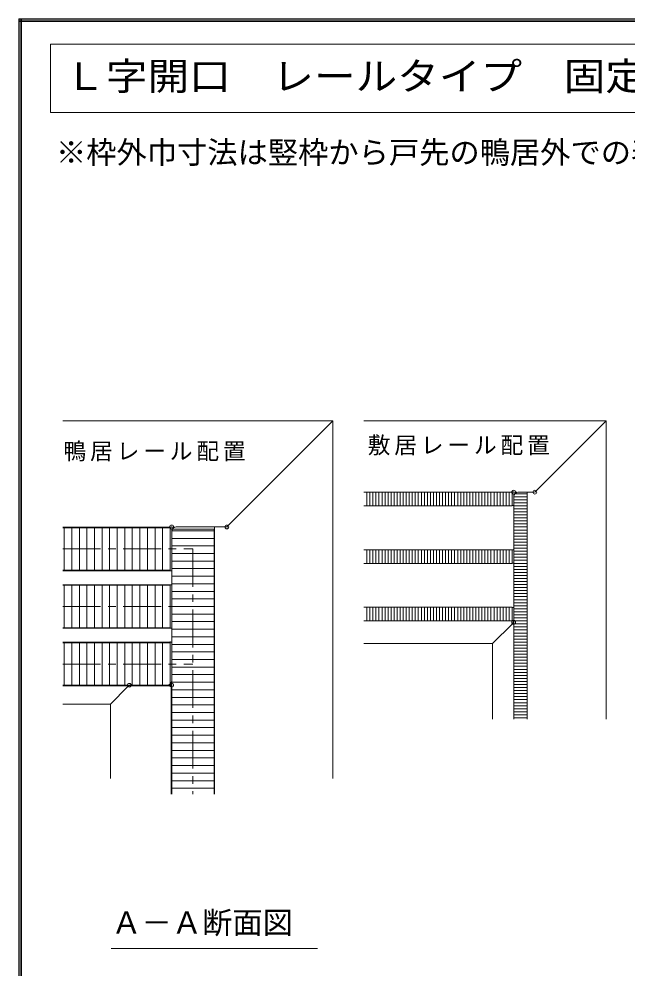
# Model space of a CAD drawing. Units: millimetres at full size, sheet at 1:5; details may follow other scales. Extents: x -957 to 993, y -689 to 708.
# Drawn here: x -957 to -555, y 81 to 708 of the extents above; entities that cross this region are included whole.
import ezdxf
from ezdxf.enums import TextEntityAlignment as Align

# ---------------------------------------------------------------- set-up
doc = ezdxf.new("R2010")
doc.units = ezdxf.units.MM
doc.header["$LTSCALE"] = 5
doc.header["$PDMODE"] = 32
doc.header["$PDSIZE"] = 2.5
doc.linetypes.add('CHAIN1', pattern=[8, 5, -1, 1, -1])
for name, color, linetype, lineweight in [('0-A_文字', 7, 'Continuous', 9), ('0-B_寸法', 7, 'Continuous', 9), ('F-1_枠', 6, 'Continuous', 9)]:
    doc.layers.add(name, color=color, linetype=linetype, lineweight=lineweight)
doc.styles.add('ＭＳ ゴシック', font='')
doc.styles.get('ＭＳ ゴシック').set_extended_font_data('MS Gothic')

msp = doc.modelspace()

# ---------------------------------------------------------------- linework, layer by layer
at = {"layer": '0-B_寸法'}
for p, q in [((-936.448, 690.897), (-936.448, 645.897)), ((-936.448, 645.897), (0.354, 645.897)), ((-749.825, 442.178), (-928.325, 442.178)), ((-818.946, 373.057), (-749.825, 442.178)), ((-749.825, 442.178), (-749.825, 206.178)), ((-569.35, 442.178), (-729.35, 442.178)), ((-729.35, 395.178), (-631.35, 395.178)), ((-727.35, 386.178), (-727.35, 395.178)), ((-725.35, 386.178), (-725.35, 395.178)), ((-723.35, 386.178), (-723.35, 395.178)), ((-721.35, 386.178), (-721.35, 395.178)), ((-719.35, 386.178), (-719.35, 395.178)), ((-717.35, 386.178), (-717.35, 395.178)), ((-715.35, 386.178), (-715.35, 395.178)), ((-713.35, 386.178), (-713.35, 395.178)), ((-711.35, 386.178), (-711.35, 395.178)), ((-709.35, 386.178), (-709.35, 395.178)), ((-707.35, 386.178), (-707.35, 395.178)), ((-705.35, 386.178), (-705.35, 395.178)), ((-703.35, 386.178), (-703.35, 395.178)), ((-701.35, 386.178), (-701.35, 395.178)), ((-699.35, 386.178), (-699.35, 395.178)), ((-697.35, 386.178), (-697.35, 395.178)), ((-695.35, 386.178), (-695.35, 395.178)), ((-693.35, 386.178), (-693.35, 395.178)), ((-691.35, 386.178), (-691.35, 395.178)), ((-689.35, 386.178), (-689.35, 395.178)), ((-687.35, 386.178), (-687.35, 395.178)), ((-685.35, 386.178), (-685.35, 395.178)), ((-683.35, 386.178), (-683.35, 395.178)), ((-681.35, 386.178), (-681.35, 395.178)), ((-679.35, 386.178), (-679.35, 395.178)), ((-677.35, 386.178), (-677.35, 395.178)), ((-675.35, 386.178), (-675.35, 395.178)), ((-673.35, 386.178), (-673.35, 395.178)), ((-671.35, 386.178), (-671.35, 395.178)), ((-669.35, 386.178), (-669.35, 395.178)), ((-667.35, 386.178), (-667.35, 395.178)), ((-665.35, 386.178), (-665.35, 395.178)), ((-663.35, 386.178), (-663.35, 395.178)), ((-661.35, 386.178), (-661.35, 395.178)), ((-659.35, 386.178), (-659.35, 395.178)), ((-657.35, 386.178), (-657.35, 395.178)), ((-655.35, 386.178), (-655.35, 395.178)), ((-653.35, 386.178), (-653.35, 395.178)), ((-651.35, 386.178), (-651.35, 395.178)), ((-649.35, 386.178), (-649.35, 395.178)), ((-647.35, 386.178), (-647.35, 395.178)), ((-645.35, 386.178), (-645.35, 395.178)), ((-643.35, 386.178), (-643.35, 395.178)), ((-641.35, 386.178), (-641.35, 395.178)), ((-639.35, 386.178), (-639.35, 395.178)), ((-637.35, 386.178), (-637.35, 395.178)), ((-635.35, 386.178), (-635.35, 395.178)), ((-633.35, 386.178), (-633.35, 395.178)), ((-631.35, 386.178), (-631.35, 395.178)), ((-631.35, 395.078), (-630.25, 395.078)), ((-628.118, 395.078), (-630.25, 395.078)), ((-617.592, 395.178), (-627.35, 395.178)), ((-621.45, 395.178), (-621.45, 394.178)), ((-621.35, 394.178), (-630.35, 394.178)), ((-630.35, 245.178), (-630.35, 394.178)), ((-621.35, 392.178), (-630.35, 392.178)), ((-621.35, 390.178), (-630.35, 390.178)), ((-621.35, 394.178), (-621.35, 245.178)), ((-729.35, 386.178), (-631.35, 386.178)), ((-631.35, 386.278), (-630.35, 386.278)), ((-621.35, 388.178), (-630.35, 388.178)), ((-621.35, 386.178), (-630.35, 386.178)), ((-621.35, 384.178), (-630.35, 384.178)), ((-621.35, 382.178), (-630.35, 382.178)), ((-621.35, 380.178), (-630.35, 380.178)), ((-621.35, 378.178), (-630.35, 378.178)), ((-621.35, 376.178), (-630.35, 376.178)), ((-928.325, 372.078), (-854.093, 372.078)), ((-928.325, 371.678), (-857.325, 371.678)), ((-927.325, 343.678), (-927.325, 371.678)), ((-922.325, 343.678), (-922.325, 371.678)), ((-917.325, 343.678), (-917.325, 371.678)), ((-912.325, 343.678), (-912.325, 371.678)), ((-907.325, 343.678), (-907.325, 371.678)), ((-902.325, 343.678), (-902.325, 371.678)), ((-897.325, 343.678), (-897.325, 371.678)), ((-892.325, 343.678), (-892.325, 371.678)), ((-887.325, 343.678), (-887.325, 371.678)), ((-882.325, 343.678), (-882.325, 371.678)), ((-877.325, 343.678), (-877.325, 371.678)), ((-872.325, 343.678), (-872.325, 371.678)), ((-867.325, 343.678), (-867.325, 371.678)), ((-862.325, 343.678), (-862.325, 371.678)), ((-857.325, 371.678), (-857.325, 343.678)), ((-828.325, 370.678), (-856.325, 370.678)), ((-856.325, 370.678), (-856.325, 195.678)), ((-821.068, 372.178), (-853.325, 372.178)), ((-828.325, 370.678), (-828.325, 195.678)), ((-827.925, 372.404), (-827.925, 195.678)), ((-621.35, 374.178), (-630.35, 374.178)), ((-621.35, 372.178), (-630.35, 372.178)), ((-621.35, 370.178), (-630.35, 370.178)), ((-828.325, 369.678), (-856.325, 369.678)), ((-856.325, 270.678), (-856.325, 369.178)), ((-828.325, 364.678), (-856.325, 364.678)), ((-621.35, 368.178), (-630.35, 368.178)), ((-621.35, 366.178), (-630.35, 366.178)), ((-621.35, 364.178), (-630.35, 364.178)), ((-828.325, 359.678), (-856.325, 359.678)), ((-729.35, 357.178), (-631.35, 357.178)), ((-727.35, 348.178), (-727.35, 357.178)), ((-725.35, 348.178), (-725.35, 357.178)), ((-723.35, 348.178), (-723.35, 357.178)), ((-721.35, 348.178), (-721.35, 357.178)), ((-719.35, 348.178), (-719.35, 357.178)), ((-717.35, 348.178), (-717.35, 357.178)), ((-715.35, 348.178), (-715.35, 357.178)), ((-713.35, 348.178), (-713.35, 357.178)), ((-711.35, 348.178), (-711.35, 357.178)), ((-709.35, 348.178), (-709.35, 357.178)), ((-707.35, 348.178), (-707.35, 357.178)), ((-705.35, 348.178), (-705.35, 357.178)), ((-703.35, 348.178), (-703.35, 357.178)), ((-701.35, 348.178), (-701.35, 357.178)), ((-699.35, 348.178), (-699.35, 357.178)), ((-697.35, 348.178), (-697.35, 357.178)), ((-695.35, 348.178), (-695.35, 357.178)), ((-693.35, 348.178), (-693.35, 357.178)), ((-691.35, 348.178), (-691.35, 357.178)), ((-689.35, 348.178), (-689.35, 357.178)), ((-687.35, 348.178), (-687.35, 357.178)), ((-685.35, 348.178), (-685.35, 357.178)), ((-683.35, 348.178), (-683.35, 357.178)), ((-681.35, 348.178), (-681.35, 357.178)), ((-679.35, 348.178), (-679.35, 357.178)), ((-677.35, 348.178), (-677.35, 357.178)), ((-675.35, 348.178), (-675.35, 357.178)), ((-673.35, 348.178), (-673.35, 357.178)), ((-671.35, 348.178), (-671.35, 357.178)), ((-669.35, 348.178), (-669.35, 357.178)), ((-667.35, 348.178), (-667.35, 357.178)), ((-665.35, 348.178), (-665.35, 357.178)), ((-663.35, 348.178), (-663.35, 357.178)), ((-661.35, 348.178), (-661.35, 357.178)), ((-659.35, 348.178), (-659.35, 357.178)), ((-657.35, 348.178), (-657.35, 357.178)), ((-655.35, 348.178), (-655.35, 357.178)), ((-653.35, 348.178), (-653.35, 357.178)), ((-651.35, 348.178), (-651.35, 357.178)), ((-649.35, 348.178), (-649.35, 357.178)), ((-647.35, 348.178), (-647.35, 357.178)), ((-645.35, 348.178), (-645.35, 357.178)), ((-643.35, 348.178), (-643.35, 357.178)), ((-641.35, 348.178), (-641.35, 357.178)), ((-639.35, 348.178), (-639.35, 357.178)), ((-637.35, 348.178), (-637.35, 357.178)), ((-635.35, 348.178), (-635.35, 357.178)), ((-633.35, 348.178), (-633.35, 357.178)), ((-631.35, 348.178), (-631.35, 357.178)), ((-621.35, 362.178), (-630.35, 362.178)), ((-621.35, 360.178), (-630.35, 360.178)), ((-621.35, 358.178), (-630.35, 358.178)), ((-828.325, 354.678), (-856.325, 354.678)), ((-631.35, 357.078), (-630.35, 357.078)), ((-621.35, 356.178), (-630.35, 356.178)), ((-621.35, 354.178), (-630.35, 354.178)), ((-621.35, 352.178), (-630.35, 352.178)), ((-828.325, 349.678), (-856.325, 349.678)), ((-828.325, 344.678), (-856.325, 344.678)), ((-729.35, 348.178), (-631.35, 348.178)), ((-631.35, 348.278), (-630.35, 348.278)), ((-621.35, 350.178), (-630.35, 350.178)), ((-621.35, 348.178), (-630.35, 348.178)), ((-621.35, 346.178), (-630.35, 346.178)), ((-928.325, 343.678), (-857.325, 343.678)), ((-928.325, 343.278), (-856.325, 343.278)), ((-828.325, 339.678), (-856.325, 339.678)), ((-621.35, 344.178), (-630.35, 344.178)), ((-621.35, 342.178), (-630.35, 342.178)), ((-621.35, 340.178), (-630.35, 340.178)), ((-928.325, 334.078), (-856.325, 334.078)), ((-928.325, 333.678), (-857.325, 333.678)), ((-927.325, 305.678), (-927.325, 333.678)), ((-922.325, 305.678), (-922.325, 333.678)), ((-917.325, 305.678), (-917.325, 333.678)), ((-912.325, 305.678), (-912.325, 333.678)), ((-907.325, 305.678), (-907.325, 333.678)), ((-902.325, 305.678), (-902.325, 333.678)), ((-897.325, 305.678), (-897.325, 333.678)), ((-892.325, 305.678), (-892.325, 333.678)), ((-887.325, 305.678), (-887.325, 333.678)), ((-882.325, 305.678), (-882.325, 333.678)), ((-877.325, 305.678), (-877.325, 333.678)), ((-872.325, 305.678), (-872.325, 333.678)), ((-867.325, 305.678), (-867.325, 333.678)), ((-862.325, 305.678), (-862.325, 333.678)), ((-857.325, 333.678), (-857.325, 305.678)), ((-828.325, 334.678), (-856.325, 334.678)), ((-621.35, 338.178), (-630.35, 338.178)), ((-621.35, 336.178), (-630.35, 336.178)), ((-621.35, 334.178), (-630.35, 334.178)), ((-621.35, 332.178), (-630.35, 332.178)), ((-828.325, 329.678), (-856.325, 329.678)), ((-621.35, 330.178), (-630.35, 330.178)), ((-621.35, 328.178), (-630.35, 328.178)), ((-621.35, 326.178), (-630.35, 326.178)), ((-828.325, 324.678), (-856.325, 324.678)), ((-828.325, 319.678), (-856.325, 319.678)), ((-621.35, 324.178), (-630.35, 324.178)), ((-621.35, 322.178), (-630.35, 322.178)), ((-621.35, 320.178), (-630.35, 320.178)), ((-828.325, 314.678), (-856.325, 314.678)), ((-729.35, 319.178), (-631.35, 319.178)), ((-727.35, 310.178), (-727.35, 319.178)), ((-725.35, 310.178), (-725.35, 319.178)), ((-723.35, 310.178), (-723.35, 319.178)), ((-721.35, 310.178), (-721.35, 319.178)), ((-719.35, 310.178), (-719.35, 319.178)), ((-717.35, 310.178), (-717.35, 319.178)), ((-715.35, 310.178), (-715.35, 319.178)), ((-713.35, 310.178), (-713.35, 319.178)), ((-711.35, 310.178), (-711.35, 319.178)), ((-709.35, 310.178), (-709.35, 319.178)), ((-707.35, 310.178), (-707.35, 319.178)), ((-705.35, 310.178), (-705.35, 319.178)), ((-703.35, 310.178), (-703.35, 319.178)), ((-701.35, 310.178), (-701.35, 319.178)), ((-699.35, 310.178), (-699.35, 319.178)), ((-697.35, 310.178), (-697.35, 319.178)), ((-695.35, 310.178), (-695.35, 319.178)), ((-693.35, 310.178), (-693.35, 319.178)), ((-691.35, 310.178), (-691.35, 319.178)), ((-689.35, 310.178), (-689.35, 319.178)), ((-687.35, 310.178), (-687.35, 319.178)), ((-685.35, 310.178), (-685.35, 319.178)), ((-683.35, 310.178), (-683.35, 319.178)), ((-681.35, 310.178), (-681.35, 319.178)), ((-679.35, 310.178), (-679.35, 319.178)), ((-677.35, 310.178), (-677.35, 319.178)), ((-675.35, 310.178), (-675.35, 319.178)), ((-673.35, 310.178), (-673.35, 319.178)), ((-671.35, 310.178), (-671.35, 319.178)), ((-669.35, 310.178), (-669.35, 319.178)), ((-667.35, 310.178), (-667.35, 319.178)), ((-665.35, 310.178), (-665.35, 319.178)), ((-663.35, 310.178), (-663.35, 319.178)), ((-661.35, 310.178), (-661.35, 319.178)), ((-659.35, 310.178), (-659.35, 319.178)), ((-657.35, 310.178), (-657.35, 319.178)), ((-655.35, 310.178), (-655.35, 319.178)), ((-653.35, 310.178), (-653.35, 319.178)), ((-651.35, 310.178), (-651.35, 319.178)), ((-649.35, 310.178), (-649.35, 319.178)), ((-647.35, 310.178), (-647.35, 319.178)), ((-645.35, 310.178), (-645.35, 319.178)), ((-643.35, 310.178), (-643.35, 319.178)), ((-641.35, 310.178), (-641.35, 319.178)), ((-639.35, 310.178), (-639.35, 319.178)), ((-637.35, 310.178), (-637.35, 319.178)), ((-635.35, 310.178), (-635.35, 319.178)), ((-633.35, 310.178), (-633.35, 319.178)), ((-631.35, 310.178), (-631.35, 319.178)), ((-631.35, 319.078), (-630.35, 319.078)), ((-621.35, 318.178), (-630.35, 318.178)), ((-621.35, 316.178), (-630.35, 316.178)), ((-621.35, 314.178), (-630.35, 314.178)), ((-828.325, 309.678), (-856.325, 309.678)), ((-729.35, 310.178), (-631.35, 310.178)), ((-631.228, 308.299), (-644.35, 295.178)), ((-631.35, 310.278), (-630.353, 310.278)), ((-621.35, 312.178), (-630.35, 312.178)), ((-621.35, 310.178), (-630.35, 310.178)), ((-621.35, 308.178), (-630.35, 308.178)), ((-928.325, 305.678), (-857.325, 305.678)), ((-928.325, 305.278), (-856.325, 305.278)), ((-828.325, 304.678), (-856.325, 304.678)), ((-621.35, 306.178), (-630.35, 306.178)), ((-621.35, 304.178), (-630.35, 304.178)), ((-621.35, 302.178), (-630.35, 302.178)), ((-928.325, 296.078), (-856.325, 296.078)), ((-928.325, 295.678), (-857.325, 295.678)), ((-927.325, 267.678), (-927.325, 295.678)), ((-922.325, 267.678), (-922.325, 295.678)), ((-917.325, 267.678), (-917.325, 295.678)), ((-912.325, 267.678), (-912.325, 295.678)), ((-907.325, 267.678), (-907.325, 295.678)), ((-902.325, 267.678), (-902.325, 295.678)), ((-897.325, 267.678), (-897.325, 295.678)), ((-892.325, 267.678), (-892.325, 295.678)), ((-887.325, 267.678), (-887.325, 295.678)), ((-882.325, 267.678), (-882.325, 295.678)), ((-877.325, 267.678), (-877.325, 295.678)), ((-872.325, 267.678), (-872.325, 295.678)), ((-867.325, 267.678), (-867.325, 295.678)), ((-862.325, 267.678), (-862.325, 295.678)), ((-857.325, 296.678), (-857.325, 266.678)), ((-857.325, 295.678), (-857.325, 267.678)), ((-828.325, 299.678), (-856.325, 299.678)), ((-828.325, 294.678), (-856.325, 294.678)), ((-644.35, 295.178), (-729.35, 295.178)), ((-644.35, 295.178), (-644.35, 245.178)), ((-621.35, 300.178), (-630.35, 300.178)), ((-621.35, 298.178), (-630.35, 298.178)), ((-621.35, 296.178), (-630.35, 296.178)), ((-828.325, 289.678), (-856.325, 289.678)), ((-621.35, 294.178), (-630.35, 294.178)), ((-621.35, 292.178), (-630.35, 292.178)), ((-621.35, 290.178), (-630.35, 290.178)), ((-828.325, 284.678), (-856.325, 284.678)), ((-621.35, 288.178), (-630.35, 288.178)), ((-621.35, 286.178), (-630.35, 286.178)), ((-621.35, 284.178), (-630.35, 284.178)), ((-621.35, 282.178), (-630.35, 282.178)), ((-828.325, 279.678), (-856.325, 279.678)), ((-621.35, 280.178), (-630.35, 280.178)), ((-621.35, 278.178), (-630.35, 278.178)), ((-621.35, 276.178), (-630.35, 276.178)), ((-828.325, 274.678), (-856.325, 274.678)), ((-828.325, 269.678), (-856.325, 269.678)), ((-621.35, 274.178), (-630.35, 274.178)), ((-621.35, 272.178), (-630.35, 272.178)), ((-621.35, 270.178), (-630.35, 270.178)), ((-928.325, 267.678), (-857.325, 267.678)), ((-928.325, 267.278), (-856.725, 267.278)), ((-885.204, 266.799), (-896.825, 255.178)), ((-859.325, 267.678), (-883.083, 267.678)), ((-856.725, 269.181), (-856.725, 195.678)), ((-828.325, 264.678), (-856.325, 264.678)), ((-621.35, 268.178), (-630.35, 268.178)), ((-621.35, 266.178), (-630.35, 266.178)), ((-621.35, 264.178), (-630.35, 264.178)), ((-828.325, 259.678), (-856.325, 259.678)), ((-621.35, 262.178), (-630.35, 262.178)), ((-621.35, 260.178), (-630.35, 260.178)), ((-621.35, 258.178), (-630.35, 258.178)), ((-896.825, 255.178), (-928.325, 255.178)), ((-896.825, 255.178), (-896.825, 206.178)), ((-828.325, 254.678), (-856.325, 254.678)), ((-621.35, 256.178), (-630.35, 256.178)), ((-621.35, 254.178), (-630.35, 254.178)), ((-621.35, 252.178), (-630.35, 252.178)), ((-828.325, 249.678), (-856.325, 249.678)), ((-828.325, 244.678), (-856.325, 244.678)), ((-621.35, 250.178), (-630.35, 250.178)), ((-621.35, 248.178), (-630.35, 248.178)), ((-621.35, 246.178), (-630.35, 246.178)), ((-828.325, 239.678), (-856.325, 239.678)), ((-828.325, 234.678), (-856.325, 234.678)), ((-828.325, 229.678), (-856.325, 229.678)), ((-828.325, 224.678), (-856.325, 224.678)), ((-828.325, 219.678), (-856.325, 219.678)), ((-828.325, 214.678), (-856.325, 214.678)), ((-828.325, 209.678), (-856.325, 209.678)), ((-828.325, 204.678), (-856.325, 204.678)), ((-828.325, 199.678), (-856.325, 199.678)), ((-759.955, 93.893), (-896.383, 93.893))]:
    msp.add_line(p, q, dxfattribs=at)
at = {"layer": '0-B_寸法', "linetype": 'CHAIN1'}
for p, q in [((-928.325, 319.678), (-842.325, 319.678)), ((-928.325, 281.678), (-842.325, 281.678))]:
    msp.add_line(p, q, dxfattribs=at)
at = {"layer": '0-B_寸法'}
for points in [[(-936.448, 690.897), (0.354, 690.897), (0.354, 645.897)], [(-615.471, 396.057), (-569.35, 442.178), (-569.35, 245.178)]]:
    msp.add_lwpolyline(points, dxfattribs=at)
at = {"layer": '0-B_寸法', "linetype": 'CHAIN1'}
msp.add_lwpolyline([(-928.325, 357.678), (-842.325, 357.678), (-842.325, 195.678)], dxfattribs=at)
at = {"layer": '0-B_寸法'}
for centre, start, end in [((-627.35, 392.178), 90, 180), ((-617.592, 398.178), 270, 315), ((-853.325, 369.178), 90, 180), ((-821.068, 375.178), 270, 315), ((-633.35, 310.421), 315, 0), ((-859.325, 270.678), 270, 0), ((-883.083, 264.678), 90, 135)]:
    msp.add_arc(centre, 3, start, end, dxfattribs=at)
for p in [(-630.35, 395.178), (-616.35, 395.178), (-856.325, 372.178), (-819.825, 372.178), (-630.35, 309.178), (-884.325, 267.678), (-856.325, 267.678)]:
    msp.add_point(p, dxfattribs=at)
at = {"layer": 'F-1_枠'}
for p, q in [((-957.218, 707.602), (-957.218, -689.065)), ((-957.218, 707.602), (992.782, 707.602)), ((-957.218, 706.769), (992.782, 706.769)), ((-957.218, 705.935), (992.782, 705.935)), ((-956.385, 707.602), (-956.385, -689.065)), ((-955.551, 707.602), (-955.551, -689.065))]:
    msp.add_line(p, q, dxfattribs=at)

# ---------------------------------------------------------------- texts
at = {"layer": '0-A_文字', "style": 'ＭＳ ゴシック'}
msp.add_text('※枠外巾寸法は竪枠から戸先の鴨居外での表示となっています。', height=14.66, dxfattribs=at).set_placement((-932.755, 607.806), align=Align.BOTTOM_LEFT)
at = {"layer": '0-B_寸法', "style": 'ＭＳ ゴシック', "width": 1.1}
msp.add_text('Ｌ字開口\u3000レールタイプ\u3000固定枠【L】３枚引込戸＋【R】片引戸（155巾）', height=18.33, dxfattribs=at).set_placement((-927.321, 655.158), align=Align.BOTTOM_LEFT)
at = {"layer": '0-B_寸法', "style": 'ＭＳ ゴシック'}
msp.add_text('Ａ－Ａ断面図', height=14.66, dxfattribs=at).set_placement((-896.189, 99.216), align=Align.BOTTOM_LEFT)
at = {"layer": '0-B_寸法', "char_height": 11, "attachment_point": 7, "style": 'ＭＳ ゴシック'}
for s, insert in [('\\T1.17;敷居レール配置', (-726.81, 419.503)), ('\\T1.17;鴨居レール配置', (-927.784, 415.568))]:
    msp.add_mtext(s, dxfattribs=dict(at, insert=insert))

doc.saveas('drawing.dxf')
